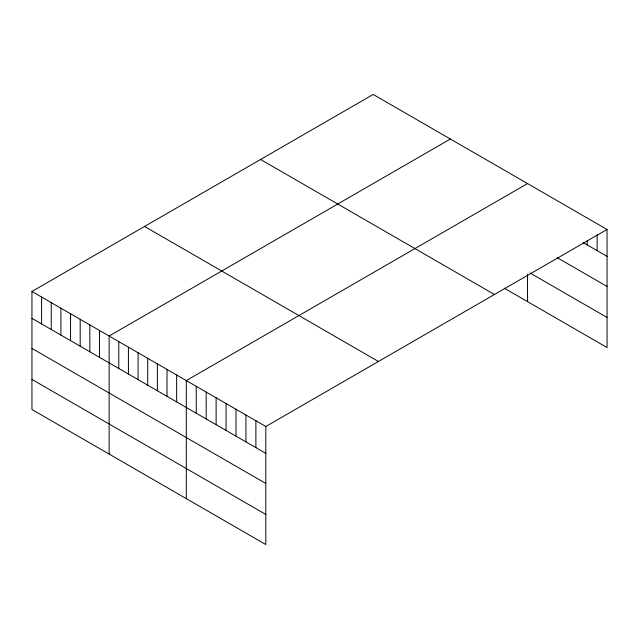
<?xml version="1.0" encoding="UTF-8"?>
<svg xmlns="http://www.w3.org/2000/svg" width="639" height="639" viewBox="0 0 639 639"><rect width="100%" height="100%" fill="white"/><g stroke="black" fill="none" stroke-linecap="round" stroke-linejoin="round"><path stroke-width="0.96" d="M31.95 291.472L265.816 426.493L265.816 544.54L31.95 409.519L31.95 291.472L373.184 94.46L607.05 229.481L607.05 347.528L504.219 288.157M450.359 139.022L109.125 336.026L109.125 454.073M527.534 183.577L186.3 380.588L186.3 498.628M265.816 426.493L607.05 229.481M583.032 242.493L607.05 256.359M557.352 257.757L607.05 286.448M530.019 272.973L607.05 317.447M260.576 159.478L494.442 294.499M144.558 226.462L378.424 361.482M31.95 318.35L265.816 453.37M31.95 348.431L265.816 483.459M31.95 379.43L265.816 514.451M597.114 234.697L597.114 250.624M587.169 240.903L587.169 244.889M527.534 274.275L527.534 301.624M255.88 420.758L255.88 447.635M245.935 415.015L245.935 441.892M235.999 409.279L235.999 436.157M226.062 403.536L226.062 430.414M216.118 397.801L216.118 424.679M206.181 392.066L206.181 418.944M196.245 386.323L196.245 413.201M176.652 375.013L176.652 401.891M167.011 369.446L167.011 396.324M157.362 363.879L157.362 390.756M147.713 358.311L147.713 385.189M138.064 352.736L138.064 379.614M128.423 347.169L128.423 374.047M118.774 341.601L118.774 368.479M99.476 330.459L99.476 357.337M89.835 324.892L89.835 351.769M80.187 319.316L80.187 346.194M70.538 313.749L70.538 340.627M60.889 308.182L60.889 335.06M51.248 302.614L51.248 329.492M41.599 297.039L41.599 323.917"/></g></svg>
